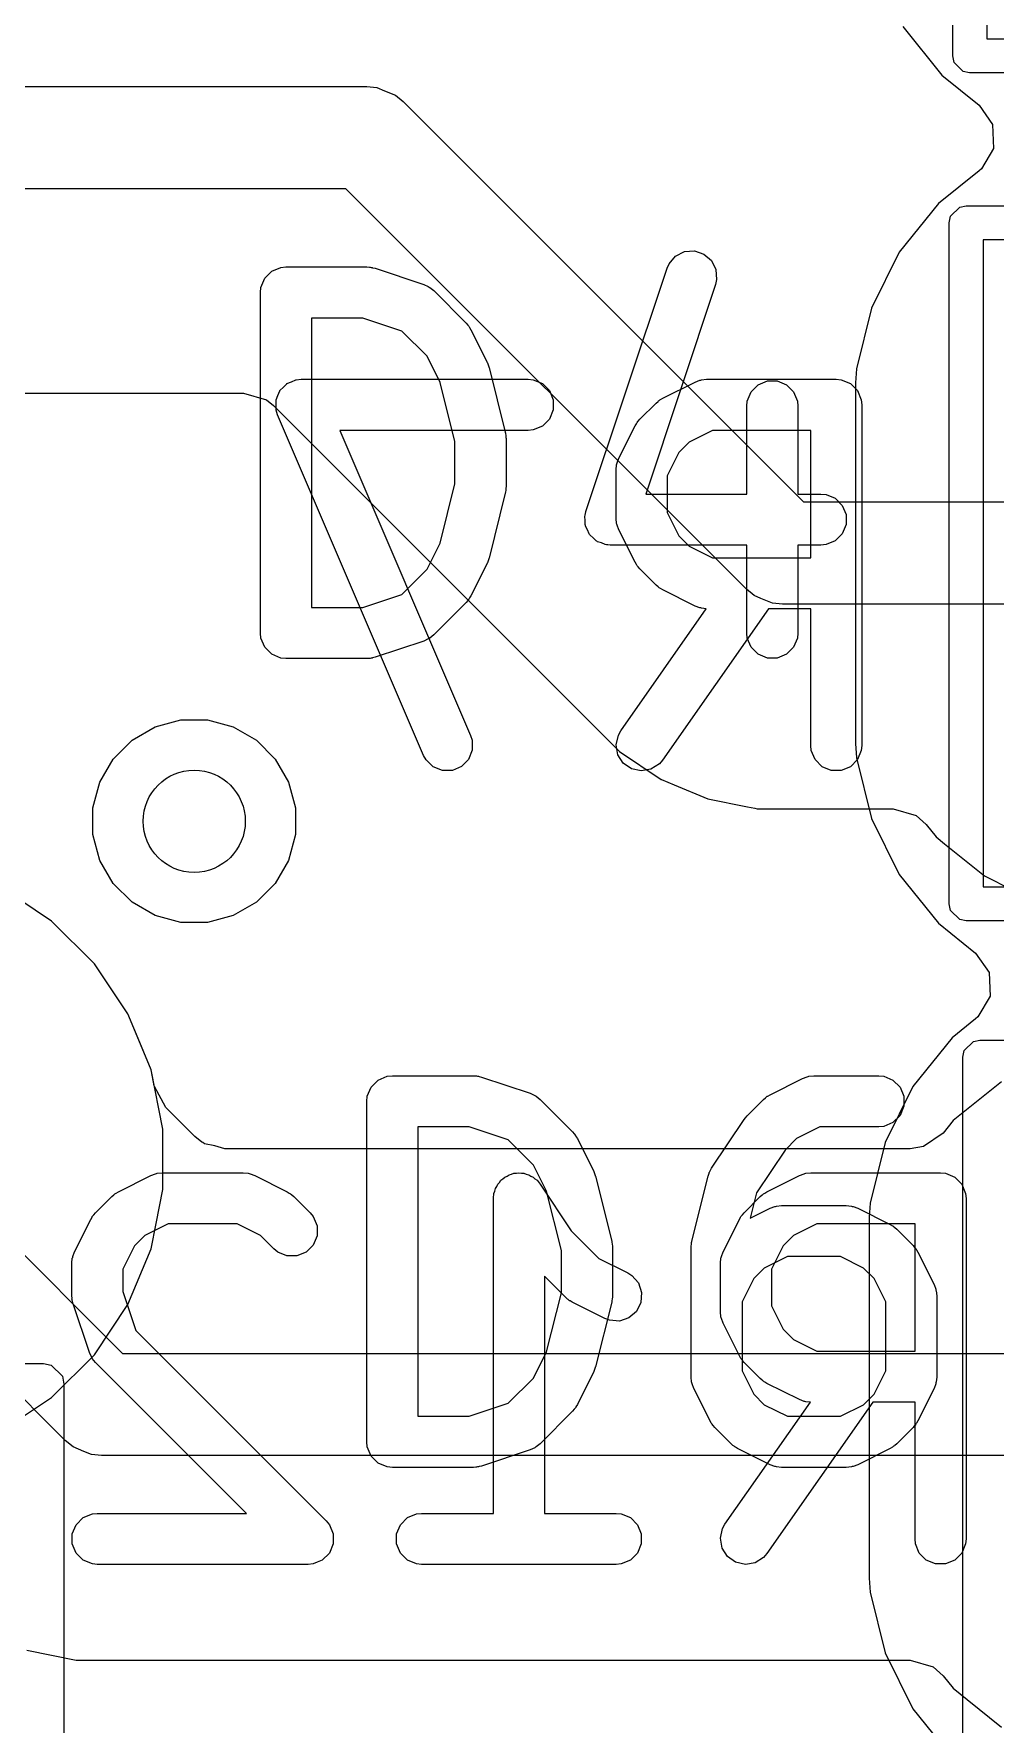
# Model space of a CAD drawing. Header units: inches. Extents: x 1.3 to 5.24, y -7.03 to -1.12.
# Drawn here: x 4.8434 to 4.9545, y -3.4905 to -3.2951 of the extents above; entities that cross this region are included whole.
import ezdxf

# ---------------------------------------------------------------- set-up
doc = ezdxf.new("R2010")
doc.units = ezdxf.units.IN
doc.header["$MEASUREMENT"] = 0
for name, color, linetype, true_color in [('B.Cu', 153, 'CONTINUOUS', 0x4d7fc4), ('B.Silkscreen', 31, 'CONTINUOUS', 0xe8b2a7), ('F.Cu', 13, 'CONTINUOUS', 0xc83434), ('F.Silkscreen', 41, 'CONTINUOUS', 0xf2eda1), ('In1.Cu', 91, 'CONTINUOUS', 0x7fc87f), ('In2.Cu', 33, 'CONTINUOUS', 0xce7d2c)]:
    doc.layers.add(name, color=color, linetype=linetype, true_color=true_color)

msp = doc.modelspace()

# ---------------------------------------------------------------- linework, layer by layer
at = {"layer": 'B.Cu', "linetype": 'CONTINUOUS'}
for p, q in [((4.82528, -3.30118), (4.88189, -3.30118)), ((4.88189, -3.30118), (4.88304, -3.30129)), ((4.88304, -3.30129), (4.88392, -3.30166)), ((4.88392, -3.30166), (4.88517, -3.30218)), ((4.88517, -3.30218), (4.88607, -3.30291)), ((4.88607, -3.30291), (4.93237, -3.34921)), ((4.87944, -3.31299), (4.82283, -3.31299)), ((4.92575, -3.35929), (4.87944, -3.31299)), ((4.82574, -3.33663), (4.86763, -3.33663)), ((4.86763, -3.33663), (4.87027, -3.33741)), ((4.87027, -3.33741), (4.87108, -3.33806)), ((4.87108, -3.33806), (4.88981, -3.3568)), ((4.93237, -3.34921), (4.96181, -3.34921)), ((4.88981, -3.3568), (4.90697, -3.37395)), ((4.92664, -3.36003), (4.92575, -3.35929)), ((4.92742, -3.36035), (4.92664, -3.36003)), ((4.92877, -3.36091), (4.92742, -3.36035)), ((4.92992, -3.36102), (4.92877, -3.36091)), ((4.96181, -3.36102), (4.92992, -3.36102)), ((4.90697, -3.37395), (4.91109, -3.37807)), ((4.91109, -3.37807), (4.91109, -3.37807)), ((4.91109, -3.37807), (4.91109, -3.37807)), ((4.91109, -3.37807), (4.91592, -3.3813)), ((4.91592, -3.3813), (4.91593, -3.3813)), ((4.91593, -3.3813), (4.91593, -3.3813)), ((4.91593, -3.3813), (4.91739, -3.38191)), ((4.91739, -3.38191), (4.9213, -3.38353)), ((4.9213, -3.38353), (4.92588, -3.38444)), ((4.92588, -3.38444), (4.92672, -3.38461)), ((4.92672, -3.38461), (4.92701, -3.38467)), ((4.92701, -3.38467), (4.92701, -3.38467)), ((4.92701, -3.38467), (4.92701, -3.38467)), ((4.92701, -3.38467), (4.93283, -3.38467)), ((4.93283, -3.38467), (4.94273, -3.38467)), ((4.94273, -3.38467), (4.94537, -3.38544)), ((4.94537, -3.38544), (4.94653, -3.38649)), ((4.94653, -3.38649), (4.94769, -3.38794)), ((4.94769, -3.38794), (4.94769, -3.38794)), ((4.94769, -3.38794), (4.94867, -3.38872)), ((4.94867, -3.38872), (4.95329, -3.39243)), ((4.95329, -3.39243), (4.95329, -3.39243)), ((4.95329, -3.39243), (4.95329, -3.39243)), ((4.95329, -3.39243), (4.9565, -3.39403)), ((4.84543, -3.39766), (4.83963, -3.39378)), ((4.85037, -3.4026), (4.84543, -3.39766)), ((4.84543, -3.39766), (4.84543, -3.39766)), ((4.85425, -3.4084), (4.85037, -3.4026)), ((4.85037, -3.4026), (4.85037, -3.4026)), ((4.85542, -3.41123), (4.85425, -3.4084)), ((4.85425, -3.4084), (4.85425, -3.4084)), ((4.85692, -3.41486), (4.85542, -3.41123)), ((4.85729, -3.41671), (4.85692, -3.41486)), ((4.85731, -3.41679), (4.85729, -3.41671)), ((4.85863, -3.4192), (4.85731, -3.41679)), ((4.95526, -3.41623), (4.94966, -3.42073)), ((4.86199, -3.42257), (4.85863, -3.4192)), ((4.94966, -3.42073), (4.9485, -3.42217)), ((4.94966, -3.42073), (4.94966, -3.42073)), ((4.8628, -3.42322), (4.86199, -3.42257)), ((4.8629, -3.42325), (4.8628, -3.42322)), ((4.8631, -3.4234), (4.8629, -3.42325)), ((4.86428, -3.42366), (4.8631, -3.4234)), ((4.86544, -3.424), (4.86428, -3.42366)), ((4.94624, -3.42374), (4.9447, -3.424)), ((4.9485, -3.42217), (4.94624, -3.42374)), ((4.9447, -3.424), (4.86544, -3.424)), ((4.83416, -3.42817), (4.85363, -3.44764)), ((4.84701, -3.45772), (4.82581, -3.43652)), ((4.85363, -3.44764), (4.96378, -3.44764)), ((4.8479, -3.45845), (4.84701, -3.45772)), ((4.84915, -3.45897), (4.8479, -3.45845)), ((4.85003, -3.45934), (4.84915, -3.45897)), ((4.85118, -3.45945), (4.85003, -3.45934)), ((4.96378, -3.45945), (4.85118, -3.45945)), ((4.84256, -3.48196), (4.84827, -3.48309)), ((4.84827, -3.48309), (4.84827, -3.48309)), ((4.84827, -3.48309), (4.84827, -3.48309)), ((4.84827, -3.48309), (4.85409, -3.48309)), ((4.85409, -3.48309), (4.9447, -3.48309)), ((4.9447, -3.48309), (4.94734, -3.48387)), ((4.94734, -3.48387), (4.9485, -3.48491)), ((4.9485, -3.48491), (4.94966, -3.48636)), ((4.94966, -3.48636), (4.94966, -3.48636)), ((4.94966, -3.48636), (4.95128, -3.48766)), ((4.95128, -3.48766), (4.95526, -3.49086))]:
    msp.add_line(p, q, dxfattribs=at)
at = {"layer": 'B.Cu'}
msp.add_circle((4.86191, -3.38612), 0.00591, dxfattribs=at)
at = {"layer": 'B.Silkscreen', "linetype": 'CONTINUOUS'}
for p, q in [((4.87222, -3.33595), (4.87261, -3.33555)), ((4.87261, -3.33555), (4.87262, -3.33554)), ((4.87262, -3.33554), (4.87264, -3.33553)), ((4.87264, -3.33553), (4.87315, -3.33532)), ((4.87315, -3.33532), (4.87367, -3.3351)), ((4.87367, -3.3351), (4.87369, -3.3351)), ((4.87369, -3.3351), (4.8737, -3.33509)), ((4.8737, -3.33509), (4.87428, -3.33503)), ((4.87428, -3.33503), (4.90052, -3.33503)), ((4.90052, -3.33503), (4.9011, -3.33509)), ((4.9011, -3.33509), (4.90217, -3.33553)), ((4.90217, -3.33553), (4.90298, -3.33634)), ((4.91608, -3.33722), (4.91983, -3.33534)), ((4.91983, -3.33534), (4.92037, -3.33514)), ((4.92037, -3.33514), (4.92047, -3.33513)), ((4.92047, -3.33513), (4.92057, -3.33509)), ((4.92057, -3.33509), (4.92115, -3.33503)), ((4.92115, -3.33503), (4.93615, -3.33503)), ((4.93615, -3.33503), (4.93672, -3.33509)), ((4.93672, -3.33509), (4.93779, -3.33553)), ((4.93779, -3.33553), (4.9386, -3.33634)), ((4.87138, -3.33741), (4.8716, -3.33689)), ((4.87138, -3.33743), (4.87138, -3.33741)), ((4.87138, -3.33744), (4.87138, -3.33743)), ((4.87138, -3.338), (4.87138, -3.33744)), ((4.8716, -3.33689), (4.8718, -3.33637)), ((4.8718, -3.33637), (4.87182, -3.33636)), ((4.87182, -3.33634), (4.87222, -3.33595)), ((4.87182, -3.33636), (4.87182, -3.33634)), ((4.90298, -3.33634), (4.90342, -3.33741)), ((4.90342, -3.33741), (4.90342, -3.33856)), ((4.91344, -3.33965), (4.91531, -3.33777)), ((4.91531, -3.33777), (4.91554, -3.33759)), ((4.91554, -3.33759), (4.91559, -3.33753)), ((4.91559, -3.33753), (4.91568, -3.33747)), ((4.91568, -3.33747), (4.91576, -3.3374)), ((4.91576, -3.3374), (4.91583, -3.33737)), ((4.91583, -3.33737), (4.91608, -3.33722)), ((4.9386, -3.33634), (4.93904, -3.33741)), ((4.93904, -3.33741), (4.9391, -3.33798)), ((4.87138, -3.33856), (4.87138, -3.338)), ((4.87139, -3.33858), (4.87138, -3.33856)), ((4.87139, -3.3386), (4.87139, -3.33858)), ((4.87156, -3.33915), (4.87139, -3.3386)), ((4.88844, -3.37852), (4.87156, -3.33915)), ((4.90298, -3.33963), (4.90217, -3.34044)), ((4.90342, -3.33856), (4.90298, -3.33963)), ((4.91325, -3.33987), (4.91344, -3.33965)), ((4.9391, -3.33798), (4.9391, -3.37736)), ((4.90052, -3.34094), (4.87876, -3.34094)), ((4.87876, -3.34094), (4.89387, -3.37619)), ((4.9011, -3.34088), (4.90052, -3.34094)), ((4.90217, -3.34044), (4.9011, -3.34088)), ((4.91101, -3.34416), (4.91288, -3.34041)), ((4.91288, -3.34041), (4.91304, -3.34017)), ((4.91304, -3.34017), (4.91307, -3.34009)), ((4.91307, -3.34009), (4.91313, -3.34001)), ((4.91313, -3.34001), (4.91319, -3.33992)), ((4.91319, -3.33992), (4.91325, -3.33987)), ((4.92184, -3.34094), (4.91915, -3.34229)), ((4.93319, -3.34094), (4.92184, -3.34094)), ((4.93319, -3.35565), (4.93319, -3.34094)), ((4.91795, -3.34348), (4.9166, -3.34618)), ((4.91915, -3.34229), (4.91795, -3.34348)), ((4.9107, -3.34548), (4.91075, -3.34491)), ((4.9107, -3.35111), (4.9107, -3.34548)), ((4.91075, -3.34491), (4.91079, -3.34481)), ((4.91079, -3.34481), (4.9108, -3.3447)), ((4.9108, -3.3447), (4.91101, -3.34416)), ((4.9166, -3.34618), (4.9166, -3.35041)), ((4.91075, -3.35168), (4.9107, -3.35111)), ((4.9166, -3.35041), (4.91795, -3.35311)), ((4.91079, -3.35178), (4.91075, -3.35168)), ((4.9108, -3.35189), (4.91079, -3.35178)), ((4.91101, -3.35243), (4.9108, -3.35189)), ((4.91288, -3.35618), (4.91101, -3.35243)), ((4.91795, -3.35311), (4.91915, -3.35431)), ((4.91915, -3.35431), (4.92184, -3.35565)), ((4.91304, -3.35643), (4.91288, -3.35618)), ((4.91307, -3.3565), (4.91304, -3.35643)), ((4.91313, -3.35658), (4.91307, -3.3565)), ((4.91319, -3.35667), (4.91313, -3.35658)), ((4.91325, -3.35672), (4.91319, -3.35667)), ((4.91344, -3.35695), (4.91325, -3.35672)), ((4.91531, -3.35882), (4.91344, -3.35695)), ((4.92184, -3.35565), (4.93319, -3.35565)), ((4.91554, -3.35901), (4.91531, -3.35882)), ((4.91559, -3.35907), (4.91554, -3.35901)), ((4.91568, -3.35912), (4.91559, -3.35907)), ((4.91576, -3.35919), (4.91568, -3.35912)), ((4.91583, -3.35922), (4.91576, -3.35919)), ((4.91608, -3.35937), (4.91583, -3.35922)), ((4.91983, -3.36125), (4.91608, -3.35937)), ((4.91123, -3.37566), (4.9211, -3.36156)), ((4.92831, -3.36156), (4.91607, -3.37905)), ((4.92037, -3.36146), (4.91983, -3.36125)), ((4.92047, -3.36146), (4.92037, -3.36146)), ((4.92057, -3.3615), (4.92047, -3.36146)), ((4.9211, -3.36156), (4.92057, -3.3615)), ((4.93319, -3.36156), (4.92831, -3.36156)), ((4.93319, -3.37736), (4.93319, -3.36156)), ((4.89387, -3.37619), (4.89404, -3.37674)), ((4.89404, -3.37674), (4.89405, -3.3779)), ((4.9107, -3.37729), (4.91095, -3.37617)), ((4.91095, -3.37617), (4.91123, -3.37566)), ((4.88872, -3.37903), (4.88844, -3.37852)), ((4.89405, -3.3779), (4.89363, -3.37897)), ((4.9109, -3.37843), (4.9107, -3.37729)), ((4.91152, -3.3794), (4.9109, -3.37843)), ((4.93325, -3.37793), (4.93319, -3.37736)), ((4.93369, -3.379), (4.93325, -3.37793)), ((4.93904, -3.37793), (4.9386, -3.379)), ((4.9391, -3.37736), (4.93904, -3.37793)), ((4.88954, -3.37983), (4.88872, -3.37903)), ((4.89061, -3.38026), (4.88954, -3.37983)), ((4.89176, -3.38024), (4.89061, -3.38026)), ((4.89282, -3.37979), (4.89176, -3.38024)), ((4.89363, -3.37897), (4.89282, -3.37979)), ((4.91246, -3.38006), (4.91152, -3.3794)), ((4.91358, -3.38031), (4.91246, -3.38006)), ((4.91472, -3.38011), (4.91358, -3.38031)), ((4.91569, -3.37949), (4.91472, -3.38011)), ((4.91607, -3.37905), (4.91569, -3.37949)), ((4.9345, -3.37981), (4.93369, -3.379)), ((4.93557, -3.38025), (4.9345, -3.37981)), ((4.93672, -3.38025), (4.93557, -3.38025)), ((4.93779, -3.37981), (4.93672, -3.38025)), ((4.9386, -3.379), (4.93779, -3.37981)), ((4.85314, -3.42895), (4.85689, -3.42708)), ((4.85689, -3.42708), (4.85743, -3.42687)), ((4.85743, -3.42687), (4.85754, -3.42686)), ((4.85754, -3.42686), (4.85764, -3.42682)), ((4.85764, -3.42682), (4.85821, -3.42676)), ((4.85821, -3.42676), (4.86759, -3.42676)), ((4.86759, -3.42676), (4.86816, -3.42682)), ((4.86816, -3.42682), (4.86826, -3.42686)), ((4.86826, -3.42686), (4.86837, -3.42687)), ((4.86837, -3.42687), (4.86891, -3.42708)), ((4.86891, -3.42708), (4.87266, -3.42895)), ((4.89721, -3.42787), (4.89737, -3.42763)), ((4.89737, -3.42763), (4.89761, -3.42747)), ((4.89761, -3.42747), (4.89782, -3.42726)), ((4.89782, -3.42726), (4.89809, -3.42715)), ((4.89809, -3.42715), (4.89833, -3.42699)), ((4.89833, -3.42699), (4.89861, -3.42693)), ((4.89861, -3.42693), (4.89888, -3.42682)), ((4.89888, -3.42682), (4.89917, -3.42682)), ((4.89917, -3.42682), (4.89946, -3.42676)), ((4.89946, -3.42676), (4.89974, -3.42682)), ((4.89974, -3.42682), (4.90003, -3.42682)), ((4.90003, -3.42682), (4.9003, -3.42693)), ((4.9003, -3.42693), (4.90059, -3.42699)), ((4.90059, -3.42699), (4.90083, -3.42715)), ((4.90083, -3.42715), (4.9011, -3.42726)), ((4.9011, -3.42726), (4.9013, -3.42747)), ((4.9013, -3.42747), (4.90155, -3.42763)), ((4.90155, -3.42763), (4.90191, -3.42807)), ((4.92813, -3.42895), (4.93188, -3.42708)), ((4.93188, -3.42708), (4.93242, -3.42687)), ((4.93242, -3.42687), (4.93253, -3.42686)), ((4.93253, -3.42686), (4.93263, -3.42682)), ((4.93263, -3.42682), (4.9332, -3.42676)), ((4.9332, -3.42676), (4.9482, -3.42676)), ((4.9482, -3.42676), (4.94878, -3.42682)), ((4.94878, -3.42682), (4.94984, -3.42726)), ((4.94984, -3.42726), (4.95066, -3.42808)), ((4.8505, -3.43138), (4.85237, -3.4295)), ((4.85237, -3.4295), (4.8526, -3.42932)), ((4.8526, -3.42932), (4.85265, -3.42926)), ((4.85265, -3.42926), (4.85274, -3.4292)), ((4.85274, -3.4292), (4.85282, -3.42914)), ((4.85282, -3.42914), (4.85289, -3.42911)), ((4.85289, -3.42911), (4.85314, -3.42895)), ((4.87266, -3.42895), (4.8729, -3.42911)), ((4.8729, -3.42911), (4.87298, -3.42914)), ((4.87298, -3.42914), (4.87306, -3.4292)), ((4.87306, -3.4292), (4.87315, -3.42926)), ((4.87315, -3.42926), (4.8732, -3.42932)), ((4.8732, -3.42932), (4.87342, -3.4295)), ((4.87342, -3.4295), (4.8753, -3.43138)), ((4.8965, -3.42971), (4.89656, -3.42914)), ((4.89656, -3.42914), (4.89667, -3.42887)), ((4.89667, -3.42887), (4.89673, -3.42858)), ((4.89673, -3.42858), (4.89689, -3.42834)), ((4.89689, -3.42834), (4.897, -3.42808)), ((4.897, -3.42808), (4.89721, -3.42787)), ((4.90191, -3.42807), (4.90191, -3.42808)), ((4.90191, -3.42808), (4.90191, -3.42808)), ((4.90191, -3.42808), (4.90191, -3.42808)), ((4.90191, -3.42808), (4.9055, -3.43346)), ((4.92549, -3.43138), (4.92736, -3.4295)), ((4.92736, -3.4295), (4.92759, -3.42932)), ((4.92759, -3.42932), (4.92764, -3.42926)), ((4.92764, -3.42926), (4.92773, -3.4292)), ((4.92773, -3.4292), (4.92781, -3.42914)), ((4.92781, -3.42914), (4.92788, -3.42911)), ((4.92788, -3.42911), (4.92813, -3.42895)), ((4.95066, -3.42808), (4.9511, -3.42914)), ((4.9511, -3.42914), (4.95115, -3.42972)), ((4.85031, -3.43161), (4.8505, -3.43138)), ((4.8753, -3.43138), (4.87566, -3.43183)), ((4.8965, -3.42972), (4.8965, -3.42971)), ((4.8965, -3.42971), (4.8965, -3.42971)), ((4.8965, -3.46613), (4.8965, -3.42972)), ((4.8965, -3.42972), (4.8965, -3.42972)), ((4.9253, -3.43161), (4.92549, -3.43138)), ((4.95115, -3.42972), (4.95115, -3.46909)), ((4.84807, -3.4359), (4.84995, -3.43215)), ((4.84995, -3.43215), (4.8501, -3.4319)), ((4.8501, -3.4319), (4.85013, -3.43183)), ((4.85013, -3.43183), (4.8502, -3.43175)), ((4.8502, -3.43175), (4.85025, -3.43166)), ((4.85025, -3.43166), (4.85031, -3.43161)), ((4.85891, -3.43267), (4.85621, -3.43402)), ((4.86689, -3.43267), (4.85891, -3.43267)), ((4.86959, -3.43402), (4.86689, -3.43267)), ((4.87566, -3.43183), (4.87611, -3.43289)), ((4.87611, -3.43289), (4.87611, -3.43404)), ((4.9055, -3.43346), (4.9087, -3.43666)), ((4.92306, -3.4359), (4.92494, -3.43215)), ((4.92494, -3.43215), (4.92509, -3.4319)), ((4.92509, -3.4319), (4.92512, -3.43183)), ((4.92512, -3.43183), (4.92519, -3.43175)), ((4.92519, -3.43175), (4.92525, -3.43166)), ((4.92525, -3.43166), (4.9253, -3.43161)), ((4.9339, -3.43267), (4.9312, -3.43402)), ((4.94525, -3.43267), (4.9339, -3.43267)), ((4.94525, -3.44739), (4.94525, -3.43267)), ((4.85501, -3.43522), (4.85367, -3.43791)), ((4.85621, -3.43402), (4.85501, -3.43522)), ((4.87112, -3.43555), (4.86959, -3.43402)), ((4.87566, -3.43511), (4.87485, -3.43592)), ((4.87611, -3.43404), (4.87566, -3.43511)), ((4.93, -3.43522), (4.92866, -3.43791)), ((4.9312, -3.43402), (4.93, -3.43522)), ((4.84776, -3.43722), (4.84782, -3.43664)), ((4.84776, -3.44097), (4.84776, -3.43722)), ((4.84782, -3.43664), (4.84786, -3.43654)), ((4.84786, -3.43644), (4.84807, -3.4359)), ((4.84786, -3.43654), (4.84786, -3.43644)), ((4.87157, -3.43592), (4.87112, -3.43555)), ((4.87263, -3.43636), (4.87157, -3.43592)), ((4.87379, -3.43636), (4.87263, -3.43636)), ((4.87485, -3.43592), (4.87379, -3.43636)), ((4.9087, -3.43666), (4.91203, -3.43832)), ((4.92275, -3.43722), (4.92281, -3.43664)), ((4.92275, -3.44284), (4.92275, -3.43722)), ((4.92281, -3.43664), (4.92285, -3.43654)), ((4.92285, -3.43654), (4.92286, -3.43644)), ((4.92286, -3.43644), (4.92306, -3.4359)), ((4.85367, -3.43791), (4.85367, -3.44049)), ((4.90487, -3.44118), (4.90241, -3.43872)), ((4.90241, -3.43872), (4.90241, -3.46613)), ((4.91203, -3.43832), (4.91252, -3.43863)), ((4.91252, -3.43863), (4.91327, -3.4395)), ((4.92866, -3.43791), (4.92866, -3.44214)), ((4.84779, -3.44126), (4.84776, -3.44097)), ((4.84778, -3.44134), (4.84779, -3.44126)), ((4.84781, -3.44144), (4.84778, -3.44134)), ((4.85367, -3.44049), (4.85517, -3.445)), ((4.90509, -3.44136), (4.90487, -3.44118)), ((4.90514, -3.44142), (4.90509, -3.44136)), ((4.91327, -3.4395), (4.91363, -3.4406)), ((4.91363, -3.4406), (4.91355, -3.44175)), ((4.84782, -3.44154), (4.84781, -3.44144)), ((4.84785, -3.44161), (4.84782, -3.44154)), ((4.84791, -3.4419), (4.84785, -3.44161)), ((4.84979, -3.44752), (4.84791, -3.4419)), ((4.90523, -3.44148), (4.90514, -3.44142)), ((4.90531, -3.44155), (4.90523, -3.44148)), ((4.90539, -3.44158), (4.90531, -3.44155)), ((4.90563, -3.44173), (4.90539, -3.44158)), ((4.90938, -3.44361), (4.90563, -3.44173)), ((4.91304, -3.44278), (4.91217, -3.44353)), ((4.91355, -3.44175), (4.91304, -3.44278)), ((4.92281, -3.44342), (4.92275, -3.44284)), ((4.92866, -3.44214), (4.93, -3.44484)), ((4.85517, -3.445), (4.87717, -3.467)), ((4.90992, -3.44381), (4.90938, -3.44361)), ((4.91107, -3.4439), (4.90992, -3.44381)), ((4.91217, -3.44353), (4.91107, -3.4439)), ((4.92285, -3.44351), (4.92281, -3.44342)), ((4.92286, -3.44362), (4.92285, -3.44351)), ((4.92306, -3.44416), (4.92286, -3.44362)), ((4.92494, -3.44791), (4.92306, -3.44416)), ((4.93, -3.44484), (4.9312, -3.44604)), ((4.9312, -3.44604), (4.9339, -3.44739)), ((4.85002, -3.44805), (4.84979, -3.44752)), ((4.85009, -3.44813), (4.85002, -3.44805)), ((4.85013, -3.44823), (4.85009, -3.44813)), ((4.8505, -3.44868), (4.85013, -3.44823)), ((4.86796, -3.46613), (4.8505, -3.44868)), ((4.92509, -3.44816), (4.92494, -3.44791)), ((4.92512, -3.44823), (4.92509, -3.44816)), ((4.92519, -3.44831), (4.92512, -3.44823)), ((4.92525, -3.4484), (4.92519, -3.44831)), ((4.9253, -3.44845), (4.92525, -3.4484)), ((4.92549, -3.44868), (4.9253, -3.44845)), ((4.92736, -3.45055), (4.92549, -3.44868)), ((4.9339, -3.44739), (4.94525, -3.44739)), ((4.92759, -3.45074), (4.92736, -3.45055)), ((4.92764, -3.4508), (4.92759, -3.45074)), ((4.92773, -3.45085), (4.92764, -3.4508)), ((4.92781, -3.45092), (4.92773, -3.45085)), ((4.92788, -3.45095), (4.92781, -3.45092)), ((4.92813, -3.45111), (4.92788, -3.45095)), ((4.93188, -3.45298), (4.92813, -3.45111)), ((4.93242, -3.45319), (4.93188, -3.45298)), ((4.92328, -3.46739), (4.93316, -3.45329)), ((4.94036, -3.45329), (4.92812, -3.47078)), ((4.93253, -3.4532), (4.93242, -3.45319)), ((4.93263, -3.45324), (4.93253, -3.4532)), ((4.93316, -3.45329), (4.93263, -3.45324)), ((4.94525, -3.45329), (4.94036, -3.45329)), ((4.94525, -3.46909), (4.94525, -3.45329)), ((4.84826, -3.46745), (4.84907, -3.46663)), ((4.84907, -3.46663), (4.85014, -3.46619)), ((4.85014, -3.46619), (4.85071, -3.46613)), ((4.85071, -3.46613), (4.86796, -3.46613)), ((4.88575, -3.46745), (4.88657, -3.46663)), ((4.88657, -3.46663), (4.88763, -3.46619)), ((4.88763, -3.46619), (4.88821, -3.46613)), ((4.88821, -3.46613), (4.8965, -3.46613)), ((4.90241, -3.46613), (4.9107, -3.46613)), ((4.9107, -3.46613), (4.91128, -3.46619)), ((4.91128, -3.46619), (4.91235, -3.46663)), ((4.91235, -3.46663), (4.91316, -3.46745)), ((4.84782, -3.46851), (4.84826, -3.46745)), ((4.84782, -3.46966), (4.84782, -3.46851)), ((4.87717, -3.467), (4.87754, -3.46745)), ((4.87754, -3.46745), (4.87798, -3.46851)), ((4.87798, -3.46851), (4.87798, -3.46966)), ((4.88531, -3.46851), (4.88575, -3.46745)), ((4.88531, -3.46966), (4.88531, -3.46851)), ((4.91316, -3.46745), (4.9136, -3.46851)), ((4.9136, -3.46851), (4.9136, -3.46966)), ((4.92275, -3.46902), (4.923, -3.4679)), ((4.923, -3.4679), (4.92328, -3.46739)), ((4.84826, -3.47073), (4.84782, -3.46966)), ((4.87798, -3.46966), (4.87754, -3.47073)), ((4.88575, -3.47073), (4.88531, -3.46966)), ((4.9136, -3.46966), (4.91316, -3.47073)), ((4.92295, -3.47016), (4.92275, -3.46902)), ((4.92357, -3.47113), (4.92295, -3.47016)), ((4.9453, -3.46966), (4.94525, -3.46909)), ((4.94575, -3.47073), (4.9453, -3.46966)), ((4.9511, -3.46966), (4.95066, -3.47073)), ((4.95115, -3.46909), (4.9511, -3.46966)), ((4.84907, -3.47154), (4.84826, -3.47073)), ((4.85014, -3.47198), (4.84907, -3.47154)), ((4.85071, -3.47204), (4.85014, -3.47198)), ((4.87508, -3.47204), (4.85071, -3.47204)), ((4.87566, -3.47198), (4.87508, -3.47204)), ((4.87613, -3.47179), (4.87566, -3.47198)), ((4.87672, -3.47154), (4.87613, -3.47179)), ((4.87754, -3.47073), (4.87672, -3.47154)), ((4.88657, -3.47154), (4.88575, -3.47073)), ((4.88763, -3.47198), (4.88657, -3.47154)), ((4.88821, -3.47204), (4.88763, -3.47198)), ((4.9107, -3.47204), (4.88821, -3.47204)), ((4.91128, -3.47198), (4.9107, -3.47204)), ((4.91235, -3.47154), (4.91128, -3.47198)), ((4.91316, -3.47073), (4.91235, -3.47154)), ((4.92451, -3.47179), (4.92357, -3.47113)), ((4.92564, -3.47204), (4.92451, -3.47179)), ((4.92677, -3.47184), (4.92564, -3.47204)), ((4.92775, -3.47122), (4.92677, -3.47184)), ((4.92812, -3.47078), (4.92775, -3.47122)), ((4.94656, -3.47154), (4.94575, -3.47073)), ((4.94762, -3.47198), (4.94656, -3.47154)), ((4.94878, -3.47198), (4.94762, -3.47198)), ((4.94984, -3.47154), (4.94878, -3.47198)), ((4.95066, -3.47073), (4.94984, -3.47154))]:
    msp.add_line(p, q, dxfattribs=at)
at = {"layer": 'F.Cu', "linetype": 'CONTINUOUS'}
for p, q in [((4.94383, -3.29424), (4.94836, -3.29987)), ((4.94836, -3.29987), (4.94836, -3.29987)), ((4.94836, -3.29987), (4.95265, -3.30332)), ((4.95265, -3.30332), (4.95422, -3.30558)), ((4.95422, -3.30558), (4.95432, -3.30833)), ((4.95432, -3.30833), (4.95292, -3.31069)), ((4.95265, -3.31093), (4.94796, -3.3147)), ((4.95292, -3.31069), (4.95265, -3.31093)), ((4.94796, -3.3147), (4.94343, -3.32033)), ((4.94796, -3.3147), (4.94796, -3.3147)), ((4.94343, -3.32033), (4.94022, -3.32681)), ((4.94022, -3.32681), (4.93848, -3.33382)), ((4.93848, -3.33382), (4.93837, -3.33545)), ((4.93837, -3.33545), (4.93837, -3.37715)), ((4.93837, -3.37715), (4.93848, -3.37878)), ((4.93848, -3.37878), (4.94022, -3.38579)), ((4.94022, -3.38579), (4.94343, -3.39227)), ((4.94343, -3.39227), (4.94796, -3.3979)), ((4.84543, -3.39766), (4.83963, -3.39378)), ((4.85037, -3.4026), (4.84543, -3.39766)), ((4.84543, -3.39766), (4.84543, -3.39766)), ((4.94796, -3.3979), (4.94796, -3.3979)), ((4.94796, -3.3979), (4.95226, -3.40136)), ((4.95226, -3.40136), (4.95383, -3.40361)), ((4.85425, -3.4084), (4.85037, -3.4026)), ((4.85037, -3.4026), (4.85037, -3.4026)), ((4.95383, -3.40361), (4.95393, -3.40636)), ((4.95393, -3.40636), (4.95253, -3.40873)), ((4.85692, -3.41486), (4.85425, -3.4084)), ((4.85425, -3.4084), (4.85425, -3.4084)), ((4.95226, -3.40897), (4.94954, -3.41115)), ((4.95253, -3.40873), (4.95226, -3.40897)), ((4.94954, -3.41115), (4.94501, -3.41679)), ((4.85692, -3.41486), (4.85692, -3.41486)), ((4.85829, -3.4217), (4.85692, -3.41486)), ((4.94501, -3.41679), (4.9418, -3.42326)), ((4.85829, -3.42869), (4.85829, -3.4217)), ((4.85829, -3.4217), (4.85829, -3.4217)), ((4.9418, -3.42326), (4.94005, -3.43028)), ((4.8575, -3.43262), (4.85829, -3.42869)), ((4.85829, -3.42869), (4.85829, -3.42869)), ((4.94005, -3.43028), (4.93994, -3.4319)), ((4.85692, -3.43554), (4.8575, -3.43262)), ((4.93994, -3.4319), (4.93994, -3.47361)), ((4.85425, -3.44199), (4.85692, -3.43554)), ((4.85037, -3.4478), (4.85425, -3.44199)), ((4.84543, -3.45273), (4.85037, -3.4478)), ((4.83963, -3.45661), (4.84543, -3.45273)), ((4.93994, -3.47361), (4.94005, -3.47523)), ((4.94005, -3.47523), (4.9418, -3.48225)), ((4.9418, -3.48225), (4.94501, -3.48873)), ((4.94501, -3.48873), (4.94954, -3.49436))]:
    msp.add_line(p, q, dxfattribs=at)
at = {"layer": 'F.Cu'}
msp.add_circle((4.86191, -3.38612), 0.00591, dxfattribs=at)
at = {"layer": 'F.Silkscreen', "linetype": 'CONTINUOUS'}
for p, q in [((4.94961, -3.29764), (4.94961, -3.2189)), ((4.95354, -3.22087), (4.95354, -3.29567)), ((4.95354, -3.29567), (4.97323, -3.29567)), ((4.94976, -3.29839), (4.94961, -3.29764)), ((4.95082, -3.29946), (4.94976, -3.29839)), ((4.95157, -3.29961), (4.95082, -3.29946)), ((5.08543, -3.29961), (4.95157, -3.29961)), ((4.94921, -3.31693), (4.94936, -3.31618)), ((4.94936, -3.31618), (4.95043, -3.31511)), ((4.95043, -3.31511), (4.95118, -3.31496)), ((4.95118, -3.31496), (5.08504, -3.31496)), ((4.94921, -3.39567), (4.94921, -3.31693)), ((4.91861, -3.32027), (4.91975, -3.32019)), ((4.91975, -3.32019), (4.92085, -3.32055)), ((4.97283, -3.3189), (4.95315, -3.3189)), ((4.95315, -3.3189), (4.95315, -3.3937)), ((4.87088, -3.32254), (4.87194, -3.3221)), ((4.87194, -3.3221), (4.87252, -3.32204)), ((4.87252, -3.32204), (4.88189, -3.32204)), ((4.88189, -3.32204), (4.88218, -3.32207)), ((4.88218, -3.32207), (4.88226, -3.32206)), ((4.88226, -3.32206), (4.88236, -3.32209)), ((4.88236, -3.32209), (4.88247, -3.3221)), ((4.88247, -3.3221), (4.88254, -3.32213)), ((4.88254, -3.32213), (4.88282, -3.32219)), ((4.91658, -3.32218), (4.91682, -3.32166)), ((4.91682, -3.32166), (4.91757, -3.32079)), ((4.91757, -3.32079), (4.91861, -3.32027)), ((4.92085, -3.32055), (4.92172, -3.32131)), ((4.92172, -3.32131), (4.92223, -3.32234)), ((4.86962, -3.32442), (4.87006, -3.32335)), ((4.87006, -3.32335), (4.87088, -3.32254)), ((4.88282, -3.32219), (4.88845, -3.32407)), ((4.88845, -3.32407), (4.88898, -3.3243)), ((4.90721, -3.35031), (4.91658, -3.32218)), ((4.92219, -3.32405), (4.91411, -3.34829)), ((4.92231, -3.32349), (4.92219, -3.32405)), ((4.92223, -3.32234), (4.92231, -3.32349)), ((4.86956, -3.32499), (4.86962, -3.32442)), ((4.86956, -3.36436), (4.86956, -3.32499)), ((4.88898, -3.3243), (4.88906, -3.32437)), ((4.88906, -3.32437), (4.88915, -3.32441)), ((4.88915, -3.32441), (4.8896, -3.32478)), ((4.8896, -3.32478), (4.89335, -3.32853)), ((4.88141, -3.32795), (4.87547, -3.32795)), ((4.87547, -3.32795), (4.87547, -3.36141)), ((4.88592, -3.32945), (4.88141, -3.32795)), ((4.88884, -3.33237), (4.88592, -3.32945)), ((4.89335, -3.32853), (4.89354, -3.32876)), ((4.89354, -3.32876), (4.8936, -3.32881)), ((4.8936, -3.32881), (4.89365, -3.3289)), ((4.89365, -3.3289), (4.89372, -3.32898)), ((4.89372, -3.32898), (4.89375, -3.32905)), ((4.89375, -3.32905), (4.8939, -3.3293)), ((4.8939, -3.3293), (4.89578, -3.33305)), ((4.89035, -3.3354), (4.88884, -3.33237)), ((4.89578, -3.33305), (4.8958, -3.33309)), ((4.8958, -3.33309), (4.89581, -3.33311)), ((4.89581, -3.33311), (4.89589, -3.33335)), ((4.89589, -3.33335), (4.89599, -3.33359)), ((4.89599, -3.33359), (4.89599, -3.33361)), ((4.89599, -3.33361), (4.896, -3.33365)), ((4.896, -3.33365), (4.89788, -3.34115)), ((4.89206, -3.34223), (4.89035, -3.3354)), ((4.9263, -3.33648), (4.92712, -3.33566)), ((4.92712, -3.33566), (4.92818, -3.33522)), ((4.92818, -3.33522), (4.92933, -3.33522)), ((4.92933, -3.33522), (4.9304, -3.33566)), ((4.9304, -3.33566), (4.93121, -3.33648)), ((4.92581, -3.33812), (4.92586, -3.33754)), ((4.92586, -3.33754), (4.9263, -3.33648)), ((4.93121, -3.33648), (4.93165, -3.33754)), ((4.93165, -3.33754), (4.93171, -3.33812)), ((4.92581, -3.34829), (4.92581, -3.33812)), ((4.93171, -3.33812), (4.93171, -3.34829)), ((4.89788, -3.34115), (4.89789, -3.34125)), ((4.89789, -3.34125), (4.89791, -3.34129)), ((4.89791, -3.34129), (4.89793, -3.34151)), ((4.89793, -3.34151), (4.89796, -3.34172)), ((4.89206, -3.34713), (4.89206, -3.34223)), ((4.89796, -3.34172), (4.89796, -3.34177)), ((4.89796, -3.34177), (4.89797, -3.34187)), ((4.89797, -3.34187), (4.89797, -3.34749)), ((4.89035, -3.35396), (4.89206, -3.34713)), ((4.89797, -3.34749), (4.89796, -3.34759)), ((4.89788, -3.34821), (4.896, -3.35571)), ((4.89789, -3.34811), (4.89788, -3.34821)), ((4.89791, -3.34807), (4.89789, -3.34811)), ((4.89793, -3.34785), (4.89791, -3.34807)), ((4.89796, -3.34763), (4.89793, -3.34785)), ((4.89796, -3.34759), (4.89796, -3.34763)), ((4.91411, -3.34829), (4.92581, -3.34829)), ((4.93171, -3.34829), (4.93438, -3.34829)), ((4.93438, -3.34829), (4.93496, -3.34834)), ((4.93496, -3.34834), (4.93602, -3.34878)), ((4.93602, -3.34878), (4.93684, -3.3496)), ((4.90708, -3.35087), (4.90712, -3.35072)), ((4.90712, -3.35134), (4.90708, -3.35087)), ((4.90712, -3.35066), (4.90715, -3.35059)), ((4.90712, -3.35072), (4.90712, -3.35066)), ((4.90712, -3.35182), (4.90712, -3.35134)), ((4.90715, -3.35059), (4.90721, -3.35031)), ((4.93684, -3.3496), (4.93728, -3.35066)), ((4.93728, -3.35066), (4.93728, -3.35182)), ((4.90716, -3.35191), (4.90712, -3.35182)), ((4.90716, -3.35202), (4.90716, -3.35191)), ((4.90737, -3.35244), (4.90716, -3.35202)), ((4.90756, -3.35288), (4.90737, -3.35244)), ((4.90763, -3.35296), (4.90756, -3.35288)), ((4.90768, -3.35305), (4.90763, -3.35296)), ((4.90804, -3.35336), (4.90768, -3.35305)), ((4.90837, -3.35369), (4.90804, -3.35336)), ((4.93684, -3.35288), (4.93602, -3.35369)), ((4.93728, -3.35182), (4.93684, -3.35288)), ((4.88884, -3.35699), (4.89035, -3.35396)), ((4.90847, -3.35374), (4.90837, -3.35369)), ((4.90855, -3.3538), (4.90847, -3.35374)), ((4.909, -3.35395), (4.90855, -3.3538)), ((4.90944, -3.35414), (4.909, -3.35395)), ((4.90959, -3.35415), (4.90944, -3.35414)), ((4.90964, -3.35417), (4.90959, -3.35415)), ((4.90972, -3.35416), (4.90964, -3.35417)), ((4.91001, -3.35419), (4.90972, -3.35416)), ((4.92581, -3.35419), (4.91001, -3.35419)), ((4.92581, -3.36436), (4.92581, -3.35419)), ((4.93438, -3.35419), (4.93171, -3.35419)), ((4.93171, -3.35419), (4.93171, -3.36436)), ((4.93496, -3.35414), (4.93438, -3.35419)), ((4.93602, -3.35369), (4.93496, -3.35414)), ((4.88592, -3.35991), (4.88884, -3.35699)), ((4.89578, -3.35631), (4.8939, -3.36006)), ((4.8958, -3.35627), (4.89578, -3.35631)), ((4.89581, -3.35625), (4.8958, -3.35627)), ((4.89589, -3.35601), (4.89581, -3.35625)), ((4.89599, -3.35577), (4.89589, -3.35601)), ((4.896, -3.35571), (4.89599, -3.35575)), ((4.89599, -3.35575), (4.89599, -3.35577)), ((4.88141, -3.36141), (4.88592, -3.35991)), ((4.89335, -3.36083), (4.8896, -3.36458)), ((4.89354, -3.3606), (4.89335, -3.36083)), ((4.8936, -3.36055), (4.89354, -3.3606)), ((4.89365, -3.36046), (4.8936, -3.36055)), ((4.89372, -3.36038), (4.89365, -3.36046)), ((4.89375, -3.36031), (4.89372, -3.36038)), ((4.8939, -3.36006), (4.89375, -3.36031)), ((4.87547, -3.36141), (4.88141, -3.36141)), ((4.86962, -3.36494), (4.86956, -3.36436)), ((4.87006, -3.366), (4.86962, -3.36494)), ((4.88898, -3.36505), (4.88845, -3.36529)), ((4.88906, -3.36498), (4.88898, -3.36505)), ((4.88915, -3.36494), (4.88906, -3.36498)), ((4.8896, -3.36458), (4.88915, -3.36494)), ((4.92586, -3.36494), (4.92581, -3.36436)), ((4.9263, -3.366), (4.92586, -3.36494)), ((4.93165, -3.36494), (4.93121, -3.366)), ((4.93171, -3.36436), (4.93165, -3.36494)), ((4.87088, -3.36682), (4.87006, -3.366)), ((4.87194, -3.36726), (4.87088, -3.36682)), ((4.88845, -3.36529), (4.88282, -3.36716)), ((4.92712, -3.36682), (4.9263, -3.366)), ((4.92818, -3.36726), (4.92712, -3.36682)), ((4.9304, -3.36682), (4.92933, -3.36726)), ((4.93121, -3.366), (4.9304, -3.36682)), ((4.87252, -3.36732), (4.87194, -3.36726)), ((4.88189, -3.36732), (4.87252, -3.36732)), ((4.88218, -3.36729), (4.88189, -3.36732)), ((4.88226, -3.36729), (4.88218, -3.36729)), ((4.88236, -3.36727), (4.88226, -3.36729)), ((4.88247, -3.36726), (4.88236, -3.36727)), ((4.88254, -3.36723), (4.88247, -3.36726)), ((4.88282, -3.36716), (4.88254, -3.36723)), ((4.92933, -3.36726), (4.92818, -3.36726)), ((4.95315, -3.3937), (4.97283, -3.3937)), ((4.94936, -3.39642), (4.94921, -3.39567)), ((4.95043, -3.39749), (4.94936, -3.39642)), ((4.95118, -3.39764), (4.95043, -3.39749)), ((5.08504, -3.39764), (4.95118, -3.39764)), ((4.95094, -3.41263), (4.952, -3.41157)), ((4.952, -3.41157), (4.95276, -3.41142)), ((4.95276, -3.41142), (5.08661, -3.41142)), ((4.95079, -3.41339), (4.95094, -3.41263)), ((4.95079, -3.49213), (4.95079, -3.41339)), ((4.88318, -3.41604), (4.88424, -3.4156)), ((4.88424, -3.4156), (4.88482, -3.41554)), ((4.88482, -3.41554), (4.89419, -3.41554)), ((4.89419, -3.41554), (4.89448, -3.41557)), ((4.89448, -3.41557), (4.89456, -3.41557)), ((4.89456, -3.41557), (4.89466, -3.41559)), ((4.89466, -3.41559), (4.89477, -3.4156)), ((4.89477, -3.4156), (4.89484, -3.41563)), ((4.89484, -3.41563), (4.89513, -3.4157)), ((4.89513, -3.4157), (4.90075, -3.41757)), ((4.92849, -3.41773), (4.93224, -3.41586)), ((4.93224, -3.41586), (4.93278, -3.41565)), ((4.93278, -3.41565), (4.93289, -3.41564)), ((4.93289, -3.41564), (4.93299, -3.4156)), ((4.93299, -3.4156), (4.93356, -3.41554)), ((4.93356, -3.41554), (4.94106, -3.41554)), ((4.94106, -3.41554), (4.94164, -3.4156)), ((4.94164, -3.4156), (4.9427, -3.41604)), ((4.88192, -3.41792), (4.88236, -3.41686)), ((4.88236, -3.41686), (4.88318, -3.41604)), ((4.90075, -3.41757), (4.90128, -3.41781)), ((4.90128, -3.41781), (4.90136, -3.41788)), ((4.90136, -3.41788), (4.90146, -3.41792)), ((4.90146, -3.41792), (4.90191, -3.41828)), ((4.92809, -3.41798), (4.92817, -3.41792)), ((4.92817, -3.41792), (4.92824, -3.41789)), ((4.92824, -3.41789), (4.92849, -3.41773)), ((4.9427, -3.41604), (4.94352, -3.41686)), ((4.94352, -3.41686), (4.94396, -3.41792)), ((4.88187, -3.4185), (4.88192, -3.41792)), ((4.88187, -3.45787), (4.88187, -3.4185)), ((4.90191, -3.41828), (4.90565, -3.42203)), ((4.92585, -3.42016), (4.92773, -3.41828)), ((4.92773, -3.41828), (4.92795, -3.4181)), ((4.92795, -3.4181), (4.928, -3.41804)), ((4.928, -3.41804), (4.92809, -3.41798)), ((4.94396, -3.41907), (4.94352, -3.42014)), ((4.94396, -3.41792), (4.94396, -3.41907)), ((4.89371, -3.42145), (4.88777, -3.42145)), ((4.88777, -3.42145), (4.88777, -3.45491)), ((4.89822, -3.42295), (4.89371, -3.42145)), ((4.92173, -3.42623), (4.92548, -3.42061)), ((4.92548, -3.42061), (4.92566, -3.42039)), ((4.92548, -3.42061), (4.92548, -3.42061)), ((4.92548, -3.42061), (4.92548, -3.42061)), ((4.92566, -3.42039), (4.92585, -3.42016)), ((4.92585, -3.42016), (4.92585, -3.42016)), ((4.92585, -3.42016), (4.92585, -3.42016)), ((4.93426, -3.42145), (4.93156, -3.4228)), ((4.94106, -3.42145), (4.93426, -3.42145)), ((4.94164, -3.42139), (4.94106, -3.42145)), ((4.9427, -3.42095), (4.94164, -3.42139)), ((4.94352, -3.42014), (4.9427, -3.42095)), ((4.90114, -3.42587), (4.89822, -3.42295)), ((4.90565, -3.42203), (4.90584, -3.42226)), ((4.90584, -3.42226), (4.9059, -3.42231)), ((4.9059, -3.42231), (4.90596, -3.4224)), ((4.90596, -3.4224), (4.90602, -3.42248)), ((4.90602, -3.42248), (4.90605, -3.42255)), ((4.90605, -3.42255), (4.90621, -3.4228)), ((4.90621, -3.4228), (4.90808, -3.42655)), ((4.93156, -3.4228), (4.93023, -3.42413)), ((4.93023, -3.42413), (4.92693, -3.42908)), ((4.90266, -3.4289), (4.90114, -3.42587)), ((4.90808, -3.42655), (4.9081, -3.42659)), ((4.9081, -3.42659), (4.90811, -3.42661)), ((4.90811, -3.42661), (4.9082, -3.42685)), ((4.9082, -3.42685), (4.90829, -3.42709)), ((4.90829, -3.42709), (4.90829, -3.42711)), ((4.90829, -3.42711), (4.90831, -3.42715)), ((4.90831, -3.42715), (4.91018, -3.43465)), ((4.91945, -3.43465), (4.92132, -3.42715)), ((4.92132, -3.42715), (4.92145, -3.42681)), ((4.92145, -3.42681), (4.92146, -3.42674)), ((4.92146, -3.42674), (4.92149, -3.42668)), ((4.92149, -3.42668), (4.92152, -3.42661)), ((4.92152, -3.42661), (4.92156, -3.42655)), ((4.92156, -3.42655), (4.92173, -3.42623)), ((4.90436, -3.43573), (4.90266, -3.4289)), ((4.92693, -3.42908), (4.9262, -3.432)), ((4.9262, -3.432), (4.92849, -3.43085)), ((4.92849, -3.43085), (4.92903, -3.43065)), ((4.92903, -3.43065), (4.92914, -3.43064)), ((4.92914, -3.43064), (4.92924, -3.4306)), ((4.92924, -3.4306), (4.92981, -3.43054)), ((4.92981, -3.43054), (4.93731, -3.43054)), ((4.93731, -3.43054), (4.93789, -3.4306)), ((4.93789, -3.4306), (4.93799, -3.43064)), ((4.93799, -3.43064), (4.93809, -3.43065)), ((4.93809, -3.43065), (4.93863, -3.43085)), ((4.93863, -3.43085), (4.94238, -3.43273)), ((4.94238, -3.43273), (4.94263, -3.43288)), ((4.94263, -3.43288), (4.9427, -3.43291)), ((4.9427, -3.43291), (4.94278, -3.43298)), ((4.94278, -3.43298), (4.94287, -3.43304)), ((4.94287, -3.43304), (4.94292, -3.4331)), ((4.94292, -3.4331), (4.94315, -3.43328)), ((4.94315, -3.43328), (4.94502, -3.43516)), ((4.91018, -3.43465), (4.9102, -3.43475)), ((4.9102, -3.43475), (4.91021, -3.43479)), ((4.91021, -3.43479), (4.91023, -3.43501)), ((4.91023, -3.43501), (4.91027, -3.43523)), ((4.91027, -3.43523), (4.91026, -3.43527)), ((4.91026, -3.43527), (4.91027, -3.43537)), ((4.91027, -3.43537), (4.91027, -3.44099)), ((4.91936, -3.43537), (4.91937, -3.43527)), ((4.91936, -3.45037), (4.91936, -3.43537)), ((4.91937, -3.43523), (4.9194, -3.43501)), ((4.91937, -3.43527), (4.91937, -3.43523)), ((4.9194, -3.43501), (4.91942, -3.43479)), ((4.91942, -3.43479), (4.91944, -3.43475)), ((4.91944, -3.43475), (4.91945, -3.43465)), ((4.94502, -3.43516), (4.94521, -3.43538)), ((4.94521, -3.43538), (4.94527, -3.43543)), ((4.94527, -3.43543), (4.94533, -3.43552)), ((4.90436, -3.44063), (4.90436, -3.43573)), ((4.93051, -3.43645), (4.92781, -3.4378)), ((4.93662, -3.43645), (4.93051, -3.43645)), ((4.93931, -3.4378), (4.93662, -3.43645)), ((4.94533, -3.43552), (4.94539, -3.4356)), ((4.94539, -3.4356), (4.94542, -3.43568)), ((4.94542, -3.43568), (4.94558, -3.43592)), ((4.94558, -3.43592), (4.94745, -3.43967)), ((4.92662, -3.43899), (4.92527, -3.44169)), ((4.92781, -3.4378), (4.92662, -3.43899)), ((4.94051, -3.43899), (4.93931, -3.4378)), ((4.94186, -3.44169), (4.94051, -3.43899)), ((4.90266, -3.44746), (4.90436, -3.44063)), ((4.91023, -3.44135), (4.91021, -3.44157)), ((4.91027, -3.44114), (4.91023, -3.44135)), ((4.91027, -3.44099), (4.91026, -3.44109)), ((4.91026, -3.44109), (4.91027, -3.44114)), ((4.94745, -3.43967), (4.94766, -3.44021)), ((4.94766, -3.44021), (4.94767, -3.44032)), ((4.94767, -3.44032), (4.94771, -3.44042)), ((4.94771, -3.44042), (4.94776, -3.44099)), ((4.94776, -3.44099), (4.94776, -3.45037)), ((4.91018, -3.44171), (4.90831, -3.44921)), ((4.9102, -3.44161), (4.91018, -3.44171)), ((4.91021, -3.44157), (4.9102, -3.44161)), ((4.92527, -3.44169), (4.92527, -3.44967)), ((4.94186, -3.44967), (4.94186, -3.44169)), ((4.80512, -3.44882), (4.84449, -3.44882)), ((4.84449, -3.44882), (4.84539, -3.449)), ((4.84539, -3.449), (4.84667, -3.45028)), ((4.90114, -3.45049), (4.90266, -3.44746)), ((4.84667, -3.45028), (4.84685, -3.45118)), ((4.89822, -3.45341), (4.90114, -3.45049)), ((4.90808, -3.44981), (4.90621, -3.45356)), ((4.9081, -3.44977), (4.90808, -3.44981)), ((4.90811, -3.44975), (4.9081, -3.44977)), ((4.9082, -3.44951), (4.90811, -3.44975)), ((4.90829, -3.44927), (4.9082, -3.44951)), ((4.90831, -3.44921), (4.90829, -3.44925)), ((4.90829, -3.44925), (4.90829, -3.44927)), ((4.91942, -3.45094), (4.91936, -3.45037)), ((4.91946, -3.45104), (4.91942, -3.45094)), ((4.91947, -3.45115), (4.91946, -3.45104)), ((4.92527, -3.44967), (4.92662, -3.45237)), ((4.94051, -3.45237), (4.94186, -3.44967)), ((4.94767, -3.45104), (4.94766, -3.45115)), ((4.94771, -3.45094), (4.94767, -3.45104)), ((4.94776, -3.45037), (4.94771, -3.45094)), ((4.84685, -3.45118), (4.84685, -3.51102)), ((4.91967, -3.45169), (4.91947, -3.45115)), ((4.92155, -3.45544), (4.91967, -3.45169)), ((4.92662, -3.45237), (4.92781, -3.45357)), ((4.93931, -3.45357), (4.94051, -3.45237)), ((4.94745, -3.45169), (4.94558, -3.45544)), ((4.94766, -3.45115), (4.94745, -3.45169)), ((4.88777, -3.45491), (4.89371, -3.45491)), ((4.89371, -3.45491), (4.89822, -3.45341)), ((4.90565, -3.45433), (4.90191, -3.45808)), ((4.90584, -3.4541), (4.90565, -3.45433)), ((4.9059, -3.45405), (4.90584, -3.4541)), ((4.90596, -3.45396), (4.9059, -3.45405)), ((4.90602, -3.45388), (4.90596, -3.45396)), ((4.90605, -3.45381), (4.90602, -3.45388)), ((4.90621, -3.45356), (4.90605, -3.45381)), ((4.92781, -3.45357), (4.93051, -3.45491)), ((4.93051, -3.45491), (4.93662, -3.45491)), ((4.93662, -3.45491), (4.93931, -3.45357)), ((4.9217, -3.45569), (4.92155, -3.45544)), ((4.92173, -3.45576), (4.9217, -3.45569)), ((4.9218, -3.45584), (4.92173, -3.45576)), ((4.92186, -3.45593), (4.9218, -3.45584)), ((4.92192, -3.45598), (4.92186, -3.45593)), ((4.9221, -3.45621), (4.92192, -3.45598)), ((4.92398, -3.45808), (4.9221, -3.45621)), ((4.94502, -3.45621), (4.94315, -3.45808)), ((4.94521, -3.45598), (4.94502, -3.45621)), ((4.94527, -3.45593), (4.94521, -3.45598)), ((4.94533, -3.45584), (4.94527, -3.45593)), ((4.94539, -3.45576), (4.94533, -3.45584)), ((4.94542, -3.45569), (4.94539, -3.45576)), ((4.94558, -3.45544), (4.94542, -3.45569)), ((4.88192, -3.45844), (4.88187, -3.45787)), ((4.88236, -3.45951), (4.88192, -3.45844)), ((4.90075, -3.45879), (4.89513, -3.46067)), ((4.90128, -3.45856), (4.90075, -3.45879)), ((4.90136, -3.45849), (4.90128, -3.45856)), ((4.90146, -3.45845), (4.90136, -3.45849)), ((4.90191, -3.45808), (4.90146, -3.45845)), ((4.9242, -3.45827), (4.92398, -3.45808)), ((4.92425, -3.45832), (4.9242, -3.45827)), ((4.92434, -3.45838), (4.92425, -3.45832)), ((4.92442, -3.45845), (4.92434, -3.45838)), ((4.9245, -3.45848), (4.92442, -3.45845)), ((4.92474, -3.45863), (4.9245, -3.45848)), ((4.92849, -3.46051), (4.92474, -3.45863)), ((4.94238, -3.45863), (4.93863, -3.46051)), ((4.94263, -3.45848), (4.94238, -3.45863)), ((4.9427, -3.45845), (4.94263, -3.45848)), ((4.94278, -3.45838), (4.9427, -3.45845)), ((4.94287, -3.45832), (4.94278, -3.45838)), ((4.94292, -3.45827), (4.94287, -3.45832)), ((4.94315, -3.45808), (4.94292, -3.45827)), ((4.88318, -3.46032), (4.88236, -3.45951)), ((4.88424, -3.46076), (4.88318, -3.46032)), ((4.88482, -3.46082), (4.88424, -3.46076)), ((4.89419, -3.46082), (4.88482, -3.46082)), ((4.89448, -3.46079), (4.89419, -3.46082)), ((4.89456, -3.4608), (4.89448, -3.46079)), ((4.89466, -3.46077), (4.89456, -3.4608)), ((4.89477, -3.46076), (4.89466, -3.46077)), ((4.89484, -3.46073), (4.89477, -3.46076)), ((4.89513, -3.46067), (4.89484, -3.46073)), ((4.92903, -3.46071), (4.92849, -3.46051)), ((4.92914, -3.46072), (4.92903, -3.46071)), ((4.92924, -3.46076), (4.92914, -3.46072)), ((4.92981, -3.46082), (4.92924, -3.46076)), ((4.93731, -3.46082), (4.92981, -3.46082)), ((4.93789, -3.46076), (4.93731, -3.46082)), ((4.93799, -3.46072), (4.93789, -3.46076)), ((4.93809, -3.46071), (4.93799, -3.46072)), ((4.93863, -3.46051), (4.93809, -3.46071))]:
    msp.add_line(p, q, dxfattribs=at)
at = {"layer": 'In1.Cu', "linetype": 'CONTINUOUS'}
for p, q in [((4.85739, -3.37521), (4.86037, -3.37441)), ((4.86037, -3.37441), (4.86345, -3.37441)), ((4.86345, -3.37441), (4.86643, -3.37521)), ((4.85254, -3.37893), (4.85472, -3.37675)), ((4.85472, -3.37675), (4.85739, -3.37521)), ((4.86643, -3.37521), (4.8691, -3.37675)), ((4.8691, -3.37675), (4.87128, -3.37893)), ((4.851, -3.3816), (4.85254, -3.37893)), ((4.87128, -3.37893), (4.87282, -3.3816)), ((4.8502, -3.38458), (4.851, -3.3816)), ((4.87282, -3.3816), (4.87362, -3.38458)), ((4.8502, -3.38766), (4.8502, -3.38458)), ((4.87362, -3.38458), (4.87362, -3.38766)), ((4.851, -3.39064), (4.8502, -3.38766)), ((4.87362, -3.38766), (4.87282, -3.39064)), ((4.85254, -3.39331), (4.851, -3.39064)), ((4.87282, -3.39064), (4.87128, -3.39331)), ((4.85472, -3.39549), (4.85254, -3.39331)), ((4.87128, -3.39331), (4.8691, -3.39549)), ((4.85739, -3.39703), (4.85472, -3.39549)), ((4.8691, -3.39549), (4.86643, -3.39703)), ((4.86037, -3.39783), (4.85739, -3.39703)), ((4.86345, -3.39783), (4.86037, -3.39783)), ((4.86643, -3.39703), (4.86345, -3.39783))]:
    msp.add_line(p, q, dxfattribs=at)
at = {"layer": 'In1.Cu'}
msp.add_circle((4.86191, -3.38612), 0.00591, dxfattribs=at)
at = {"layer": 'In2.Cu', "linetype": 'CONTINUOUS'}
for p, q in [((4.85739, -3.37521), (4.86037, -3.37441)), ((4.86037, -3.37441), (4.86345, -3.37441)), ((4.86345, -3.37441), (4.86643, -3.37521)), ((4.85254, -3.37893), (4.85472, -3.37675)), ((4.85472, -3.37675), (4.85739, -3.37521)), ((4.86643, -3.37521), (4.8691, -3.37675)), ((4.8691, -3.37675), (4.87128, -3.37893)), ((4.851, -3.3816), (4.85254, -3.37893)), ((4.87128, -3.37893), (4.87282, -3.3816)), ((4.8502, -3.38458), (4.851, -3.3816)), ((4.87282, -3.3816), (4.87362, -3.38458)), ((4.8502, -3.38766), (4.8502, -3.38458)), ((4.87362, -3.38458), (4.87362, -3.38766)), ((4.851, -3.39064), (4.8502, -3.38766)), ((4.87362, -3.38766), (4.87282, -3.39064)), ((4.85254, -3.39331), (4.851, -3.39064)), ((4.87282, -3.39064), (4.87128, -3.39331)), ((4.85472, -3.39549), (4.85254, -3.39331)), ((4.87128, -3.39331), (4.8691, -3.39549)), ((4.85739, -3.39703), (4.85472, -3.39549)), ((4.8691, -3.39549), (4.86643, -3.39703)), ((4.86037, -3.39783), (4.85739, -3.39703)), ((4.86345, -3.39783), (4.86037, -3.39783)), ((4.86643, -3.39703), (4.86345, -3.39783))]:
    msp.add_line(p, q, dxfattribs=at)
at = {"layer": 'In2.Cu'}
msp.add_circle((4.86191, -3.38612), 0.00591, dxfattribs=at)

doc.saveas('drawing.dxf')
